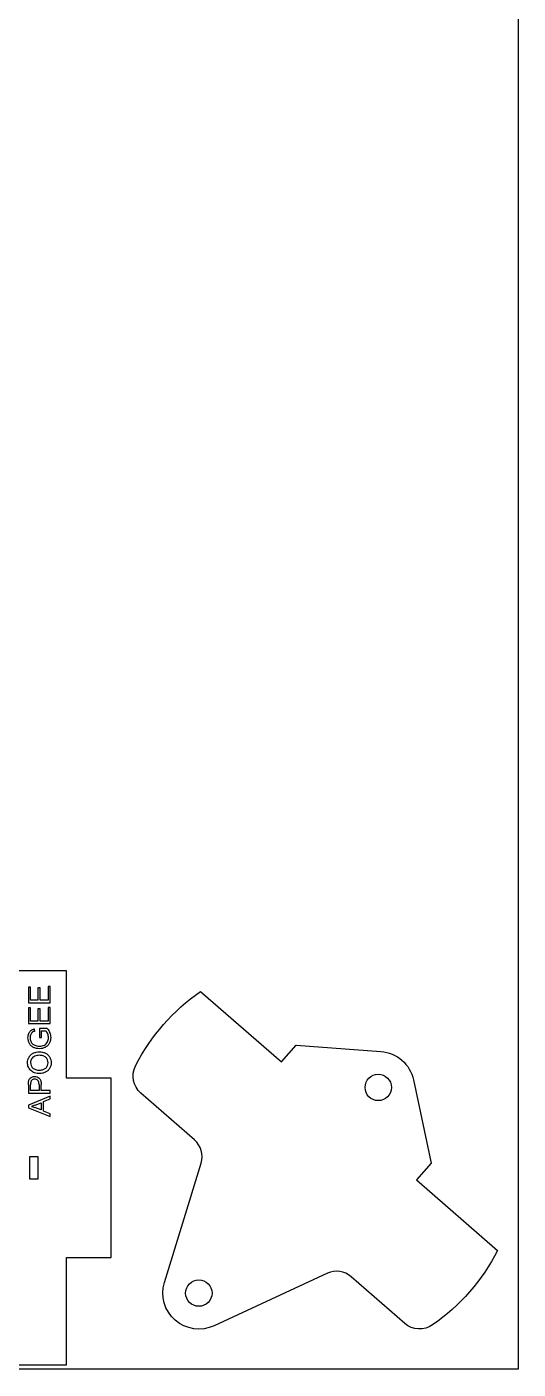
# Model space of a CAD drawing. Extents: x 0 to 305, y -600 to 0.
# Drawn here: x 195.2 to 305, y -600 to -300 of the extents above; entities that cross this region are included whole.
import ezdxf

# ---------------------------------------------------------------- set-up
doc = ezdxf.new("R2010")
doc.units = 0
doc.header["$MEASUREMENT"] = 0
for name, color, linetype in [('BOARDS', 7, 'CONTINUOUS'), ('CUTOUTS_D_5_0', 5, 'CONTINUOUS'), ('HOLES_DIAM_6_0_D_5_0', 5, 'CONTINUOUS'), ('INSETS_D_0_5', 3, 'CONTINUOUS'), ('PERIMETER_D_5_0', 5, 'CONTINUOUS')]:
    doc.layers.add(name, color=color, linetype=linetype)

msp = doc.modelspace()

# ---------------------------------------------------------------- linework, layer by layer
at = {"layer": 'BOARDS'}
msp.add_lwpolyline([(0, 0), (305, 0), (305, -600), (0, -600)], close=True, dxfattribs=at)
at = {"layer": 'CUTOUTS_D_5_0'}
msp.add_lwpolyline([(195.8, -552.55), (195.8, -557.45), (197.7, -557.45), (197.7, -552.55)], close=True, dxfattribs=at)
at = {"layer": 'HOLES_DIAM_6_0_D_5_0'}
for centre in [(273.74, -537.03), (233.64, -583)]:
    msp.add_circle(centre, 2.95, dxfattribs=at)
at = {"layer": 'INSETS_D_0_5'}
for p, q in [((197, -524.45), (196.86, -523.95)), ((198, -523.86), (198, -525.88)), ((199.78, -523.86), (198, -523.86)), ((198.49, -524.41), (199.49, -524.41)), ((198.49, -525.88), (198.49, -524.41)), ((198, -525.88), (198.49, -525.88)), ((195.55, -536.47), (195.55, -538.31)), ((196.04, -537.75), (196.04, -536.42)), ((197.93, -536.41), (197.93, -537.75)), ((198.42, -537.75), (198.42, -536.42)), ((195.55, -538.31), (200.45, -538.31)), ((197.93, -537.75), (196.04, -537.75)), ((200.45, -537.75), (198.42, -537.75)), ((200.45, -538.31), (200.45, -537.75)), ((198.4, -542.05), (197, -541.53)), ((197.08, -541), (198.4, -540.5)), ((198.4, -540.5), (198.4, -542.05))]:
    msp.add_line(p, q, dxfattribs=at)
for points in [[(197.67, -514.78), (197.67, -517.55), (196.04, -517.55), (196.04, -514.6), (195.55, -514.6), (195.55, -518.11), (200.45, -518.11), (200.45, -514.48), (199.96, -514.48), (199.96, -517.55), (198.16, -517.55), (198.16, -514.78)], [(198.16, -519.44), (197.67, -519.44), (197.67, -522.21), (196.04, -522.21), (196.04, -519.26), (195.55, -519.26), (195.55, -522.77), (200.45, -522.77), (200.45, -519.14), (199.96, -519.14), (199.96, -522.21), (198.16, -522.21)], [(195.55, -541.61), (200.45, -543.5), (200.45, -542.9), (198.94, -542.35), (198.94, -540.19), (200.45, -539.61), (200.45, -538.96), (195.55, -540.97)]]:
    msp.add_lwpolyline(points, close=True, dxfattribs=at)
for points, knots in [([(195.46, -525.93), (195.47, -525.76), (195.48, -525.59), (195.51, -525.42), (195.54, -525.27), (195.59, -525.12), (195.64, -524.97)], [0.00020213, 0.00020213, 0.00020213, 0.00020213, 0.051815, 0.051815, 0.051815, 0.09981606, 0.09981606, 0.09981606, 0.09981606]), ([(195.64, -524.97), (195.7, -524.83), (195.76, -524.7), (195.84, -524.59), (195.92, -524.49), (196.01, -524.4), (196.11, -524.3)], [0.00025776, 0.00025776, 0.00025776, 0.00025776, 0.0443862, 0.0443862, 0.0443862, 0.08470317, 0.08470317, 0.08470317, 0.08470317]), ([(196.43, -524.72), (196.43, -524.72), (196.43, -524.72), (196.43, -524.73), (196.36, -524.79), (196.29, -524.86), (196.23, -524.94), (196.16, -525.02), (196.11, -525.12), (196.07, -525.22), (196.07, -525.22), (196.07, -525.22), (196.07, -525.22)], [-0.00041165, -0.00041165, -0.00041165, -0.00041165, 0, 0, 0, 0.02825054, 0.02825054, 0.02825054, 0.05968405, 0.05968405, 0.05968405, 0.05993365, 0.05993365, 0.05993365, 0.05993365]), ([(196.11, -524.3), (196.23, -524.23), (196.34, -524.15), (196.46, -524.09), (196.59, -524.03), (196.72, -523.99), (196.86, -523.95)], [0.00039963, 0.00039963, 0.00039963, 0.00039963, 0.0422755, 0.0422755, 0.0422755, 0.08564226, 0.08564226, 0.08564226, 0.08564226]), ([(197, -524.45), (196.9, -524.48), (196.8, -524.52), (196.7, -524.56), (196.61, -524.61), (196.52, -524.67), (196.43, -524.72), (196.43, -524.72), (196.43, -524.72), (196.43, -524.72)], [0.00477526, 0.00477526, 0.00477526, 0.00477526, 0.03636609, 0.03636609, 0.03636609, 0.06649002, 0.06649002, 0.06649002, 0.06690386, 0.06690386, 0.06690386, 0.06690386]), ([(199.87, -525.06), (199.87, -525.06), (199.87, -525.06), (199.87, -525.06), (199.82, -524.94), (199.76, -524.81), (199.7, -524.69), (199.64, -524.6), (199.57, -524.51), (199.51, -524.43), (199.5, -524.42), (199.5, -524.42), (199.49, -524.41)], [-0.00014634, -0.00014634, -0.00014634, -0.00014634, 0, 0, 0, 0.03983703, 0.03983703, 0.03983703, 0.07165152, 0.07165152, 0.07165152, 0.07413554, 0.07413554, 0.07413554, 0.07413554]), ([(199.78, -523.86), (199.89, -524.02), (200.01, -524.17), (200.1, -524.33), (200.19, -524.49), (200.27, -524.66), (200.34, -524.83)], [0.0024949, 0.0024949, 0.0024949, 0.0024949, 0.0601208, 0.0601208, 0.0601208, 0.1165117, 0.1165117, 0.1165117, 0.1165117]), ([(200.34, -524.83), (200.4, -525.01), (200.46, -525.18), (200.49, -525.35), (200.52, -525.52), (200.53, -525.7), (200.54, -525.88)], [0.0002245, 0.0002245, 0.0002245, 0.0002245, 0.0545444, 0.0545444, 0.0545444, 0.1084157, 0.1084157, 0.1084157, 0.1084157]), ([(195.77, -527.23), (195.68, -527.03), (195.59, -526.83), (195.54, -526.62), (195.49, -526.4), (195.48, -526.17), (195.46, -525.93)], [0.0004021, 0.0004021, 0.0004021, 0.0004021, 0.0658058, 0.0658058, 0.0658058, 0.1363662, 0.1363662, 0.1363662, 0.1363662]), ([(196.68, -528.09), (196.49, -527.97), (196.3, -527.87), (196.14, -527.72), (196, -527.58), (195.88, -527.41), (195.77, -527.23)], [0.0003042, 0.0003042, 0.0003042, 0.0003042, 0.0665127, 0.0665127, 0.0665127, 0.1299045, 0.1299045, 0.1299045, 0.1299045]), ([(196.07, -525.22), (196.07, -525.22), (196.07, -525.22), (196.07, -525.22), (196.03, -525.33), (195.99, -525.44), (195.96, -525.56), (195.94, -525.68), (195.94, -525.81), (195.93, -525.93), (195.93, -525.93), (195.93, -525.93), (195.93, -525.93)], [-0.00025087, -0.00025087, -0.00025087, -0.00025087, 0, 0, 0, 0.03419116, 0.03419116, 0.03419116, 0.07049261, 0.07049261, 0.07049261, 0.07066418, 0.07066418, 0.07066418, 0.07066418]), ([(195.93, -525.93), (195.93, -525.93), (195.93, -525.93), (195.93, -525.93), (195.94, -526.07), (195.94, -526.22), (195.97, -526.36), (195.99, -526.49), (196.03, -526.61), (196.07, -526.73), (196.07, -526.73), (196.07, -526.73), (196.07, -526.73)], [-0.00017158, -0.00017158, -0.00017158, -0.00017158, 0, 0, 0, 0.04243263, 0.04243263, 0.04243263, 0.08004052, 0.08004052, 0.08004052, 0.08031218, 0.08031218, 0.08031218, 0.08031218]), ([(196.07, -526.73), (196.07, -526.73), (196.07, -526.73), (196.07, -526.73), (196.12, -526.84), (196.17, -526.94), (196.24, -527.04), (196.3, -527.13), (196.37, -527.21), (196.45, -527.28), (196.45, -527.28), (196.45, -527.28), (196.45, -527.28)], [-0.000271, -0.000271, -0.000271, -0.000271, 0, 0, 0, 0.03389329, 0.03389329, 0.03389329, 0.06496372, 0.06496372, 0.06496372, 0.06523757, 0.06523757, 0.06523757, 0.06523757]), ([(196.45, -527.28), (196.45, -527.28), (196.45, -527.28), (196.45, -527.29), (196.53, -527.35), (196.6, -527.41), (196.69, -527.47), (196.78, -527.52), (196.87, -527.57), (196.96, -527.61), (196.96, -527.61), (196.96, -527.61), (196.96, -527.61)], [-0.00027459, -0.00027459, -0.00027459, -0.00027459, 0, 0, 0, 0.02971631, 0.02971631, 0.02971631, 0.05887319, 0.05887319, 0.05887319, 0.05913343, 0.05913343, 0.05913343, 0.05913343]), ([(196.96, -527.61), (196.96, -527.61), (196.96, -527.61), (196.96, -527.61), (197.12, -527.67), (197.28, -527.72), (197.45, -527.75), (197.63, -527.79), (197.8, -527.8), (197.98, -527.8), (197.98, -527.8), (197.98, -527.8), (197.98, -527.8)], [-0.0002599, -0.0002599, -0.0002599, -0.0002599, 0, 0, 0, 0.0504234, 0.0504234, 0.0504234, 0.1029091, 0.1029091, 0.1029091, 0.10309, 0.10309, 0.10309, 0.10309]), ([(197.98, -527.8), (197.98, -527.8), (197.98, -527.8), (197.98, -527.8), (198.19, -527.8), (198.4, -527.79), (198.61, -527.74), (198.79, -527.7), (198.95, -527.64), (199.12, -527.57), (199.12, -527.57), (199.12, -527.57), (199.12, -527.57)], [-0.0001804, -0.0001804, -0.0001804, -0.0001804, 0, 0, 0, 0.0616608, 0.0616608, 0.0616608, 0.1150097, 0.1150097, 0.1150097, 0.1154106, 0.1154106, 0.1154106, 0.1154106]), ([(199.12, -527.57), (199.13, -527.57), (199.13, -527.57), (199.13, -527.57), (199.27, -527.48), (199.41, -527.39), (199.53, -527.28), (199.65, -527.16), (199.73, -527.02), (199.81, -526.88), (199.81, -526.88), (199.81, -526.88), (199.81, -526.88)], [-0.00039756, -0.00039756, -0.00039756, -0.00039756, 0, 0, 0, 0.04834605, 0.04834605, 0.04834605, 0.09593838, 0.09593838, 0.09593838, 0.09627646, 0.09627646, 0.09627646, 0.09627646]), ([(200.23, -527.2), (200.11, -527.38), (200, -527.57), (199.85, -527.71), (199.7, -527.86), (199.52, -527.97), (199.33, -528.08)], [0.0003438, 0.0003438, 0.0003438, 0.0003438, 0.0654129, 0.0654129, 0.0654129, 0.1300338, 0.1300338, 0.1300338, 0.1300338]), ([(199.81, -526.88), (199.82, -526.87), (199.82, -526.87), (199.82, -526.87), (199.88, -526.72), (199.94, -526.57), (199.98, -526.41), (200.02, -526.25), (200.03, -526.08), (200.04, -525.92), (200.04, -525.92), (200.04, -525.92), (200.04, -525.92)], [-0.00034071, -0.00034071, -0.00034071, -0.00034071, 0, 0, 0, 0.0482253, 0.0482253, 0.0482253, 0.09662391, 0.09662391, 0.09662391, 0.09688458, 0.09688458, 0.09688458, 0.09688458]), ([(200.04, -525.92), (200.04, -525.92), (200.04, -525.92), (200.04, -525.92), (200.03, -525.77), (200.02, -525.63), (200, -525.48), (199.97, -525.34), (199.92, -525.2), (199.87, -525.06), (199.87, -525.06), (199.87, -525.06), (199.87, -525.06)], [-0.00026136, -0.00026136, -0.00026136, -0.00026136, 0, 0, 0, 0.04266348, 0.04266348, 0.04266348, 0.08592004, 0.08592004, 0.08592004, 0.08606623, 0.08606623, 0.08606623, 0.08606623]), ([(200.54, -525.88), (200.52, -526.12), (200.51, -526.35), (200.46, -526.57), (200.41, -526.78), (200.32, -526.99), (200.23, -527.2)], [0.0002385, 0.0002385, 0.0002385, 0.0002385, 0.0707429, 0.0707429, 0.0707429, 0.1382237, 0.1382237, 0.1382237, 0.1382237]), ([(195.36, -531.51), (195.36, -531.51), (195.36, -531.51), (195.36, -531.51), (195.37, -531.28), (195.39, -531.06), (195.45, -530.84), (195.5, -530.63), (195.6, -530.43), (195.7, -530.24), (195.7, -530.24), (195.7, -530.24), (195.7, -530.23)], [-0.000337, -0.000337, -0.000337, -0.000337, 0, 0, 0, 0.066343, 0.066343, 0.066343, 0.1303519, 0.1303519, 0.1303519, 0.1307112, 0.1307112, 0.1307112, 0.1307112]), ([(195.7, -530.23), (195.7, -530.23), (195.7, -530.23), (195.7, -530.23), (195.82, -530.06), (195.95, -529.88), (196.1, -529.73), (196.26, -529.59), (196.45, -529.48), (196.64, -529.37), (196.64, -529.37), (196.64, -529.37), (196.64, -529.37)], [-0.0003586, -0.0003586, -0.0003586, -0.0003586, 0, 0, 0, 0.0629937, 0.0629937, 0.0629937, 0.1266461, 0.1266461, 0.1266461, 0.126983, 0.126983, 0.126983, 0.126983]), ([(196.27, -530.64), (196.2, -530.78), (196.13, -530.91), (196.09, -531.05), (196.05, -531.19), (196.04, -531.35), (196.03, -531.5)], [0.00037775, 0.00037775, 0.00037775, 0.00037775, 0.04616594, 0.04616594, 0.04616594, 0.09323504, 0.09323504, 0.09323504, 0.09323504]), ([(196.96, -530.06), (196.82, -530.13), (196.68, -530.2), (196.57, -530.3), (196.46, -530.4), (196.37, -530.52), (196.27, -530.64)], [0.00033168, 0.00033168, 0.00033168, 0.00033168, 0.04773984, 0.04773984, 0.04773984, 0.09354918, 0.09354918, 0.09354918, 0.09354918]), ([(196.64, -529.37), (196.64, -529.37), (196.64, -529.37), (196.65, -529.37), (196.85, -529.28), (197.06, -529.2), (197.29, -529.15), (197.52, -529.09), (197.76, -529.08), (198, -529.07), (198.01, -529.07), (198.01, -529.07), (198.01, -529.07)], [-0.0003387, -0.0003387, -0.0003387, -0.0003387, 0, 0, 0, 0.0668201, 0.0668201, 0.0668201, 0.1382623, 0.1382623, 0.1382623, 0.1384832, 0.1384832, 0.1384832, 0.1384832]), ([(198.02, -528.39), (197.79, -528.37), (197.55, -528.36), (197.33, -528.31), (197.11, -528.26), (196.9, -528.17), (196.68, -528.09)], [0.0002473, 0.0002473, 0.0002473, 0.0002473, 0.0709691, 0.0709691, 0.0709691, 0.1402346, 0.1402346, 0.1402346, 0.1402346]), ([(198, -529.85), (197.81, -529.86), (197.62, -529.87), (197.44, -529.9), (197.28, -529.94), (197.12, -530), (196.96, -530.06)], [0.0001915, 0.0001915, 0.0001915, 0.0001915, 0.0574032, 0.0574032, 0.0574032, 0.1088476, 0.1088476, 0.1088476, 0.1088476]), ([(199.46, -530.32), (199.26, -530.18), (199.06, -530.05), (198.84, -529.97), (198.59, -529.88), (198.3, -529.87), (198, -529.85)], [0.0006075, 0.0006075, 0.0006075, 0.0006075, 0.0731116, 0.0731116, 0.0731116, 0.1592919, 0.1592919, 0.1592919, 0.1592919]), ([(198.01, -529.07), (198.01, -529.07), (198.01, -529.07), (198.01, -529.07), (198.25, -529.08), (198.5, -529.09), (198.74, -529.15), (198.96, -529.2), (199.18, -529.29), (199.39, -529.38), (199.39, -529.38), (199.39, -529.38), (199.39, -529.38)], [-0.0002208, -0.0002208, -0.0002208, -0.0002208, 0, 0, 0, 0.0724573, 0.0724573, 0.0724573, 0.1405047, 0.1405047, 0.1405047, 0.1408422, 0.1408422, 0.1408422, 0.1408422]), ([(199.33, -528.08), (199.13, -528.17), (198.92, -528.26), (198.71, -528.31), (198.49, -528.36), (198.26, -528.37), (198.02, -528.39)], [0.0003554, 0.0003554, 0.0003554, 0.0003554, 0.0672457, 0.0672457, 0.0672457, 0.1375909, 0.1375909, 0.1375909, 0.1375909]), ([(199.39, -529.38), (199.39, -529.38), (199.39, -529.38), (199.39, -529.39), (199.58, -529.5), (199.77, -529.61), (199.93, -529.76), (200.08, -529.91), (200.2, -530.09), (200.32, -530.27), (200.32, -530.27), (200.32, -530.27), (200.32, -530.27)], [-0.0003355, -0.0003355, -0.0003355, -0.0003355, 0, 0, 0, 0.0644742, 0.0644742, 0.0644742, 0.1272754, 0.1272754, 0.1272754, 0.1276233, 0.1276233, 0.1276233, 0.1276233]), ([(199.97, -531.52), (199.95, -531.28), (199.93, -531.05), (199.84, -530.85), (199.76, -530.66), (199.61, -530.5), (199.46, -530.32)], [0.0004305, 0.0004305, 0.0004305, 0.0004305, 0.0693396, 0.0693396, 0.0693396, 0.1362823, 0.1362823, 0.1362823, 0.1362823]), ([(200.32, -530.27), (200.32, -530.27), (200.32, -530.28), (200.32, -530.28), (200.41, -530.47), (200.5, -530.66), (200.56, -530.87), (200.61, -531.08), (200.62, -531.3), (200.64, -531.51), (200.64, -531.51), (200.64, -531.51), (200.64, -531.51)], [-0.0003493, -0.0003493, -0.0003493, -0.0003493, 0, 0, 0, 0.0629069, 0.0629069, 0.0629069, 0.1263047, 0.1263047, 0.1263047, 0.1265932, 0.1265932, 0.1265932, 0.1265932]), ([(196.08, -533.27), (196.08, -533.27), (196.08, -533.27), (196.08, -533.27), (195.87, -533.02), (195.66, -532.78), (195.54, -532.49), (195.41, -532.18), (195.39, -531.85), (195.36, -531.51), (195.36, -531.51), (195.36, -531.51), (195.36, -531.51)], [-0.0005981, -0.0005981, -0.0005981, -0.0005981, 0, 0, 0, 0.0930215, 0.0930215, 0.0930215, 0.1906322, 0.1906322, 0.1906322, 0.1909639, 0.1909639, 0.1909639, 0.1909639]), ([(196.03, -531.5), (196.05, -531.73), (196.07, -531.95), (196.15, -532.14), (196.22, -532.33), (196.36, -532.5), (196.5, -532.68)], [0.000367, 0.000367, 0.000367, 0.000367, 0.0664607, 0.0664607, 0.0664607, 0.1320667, 0.1320667, 0.1320667, 0.1320667]), ([(198.06, -533.95), (198.06, -533.95), (198.06, -533.95), (198.06, -533.95), (197.68, -533.93), (197.29, -533.91), (196.94, -533.78), (196.63, -533.67), (196.36, -533.47), (196.09, -533.27), (196.08, -533.27), (196.08, -533.27), (196.08, -533.27)], [-0.0002572, -0.0002572, -0.0002572, -0.0002572, 0, 0, 0, 0.1122251, 0.1122251, 0.1122251, 0.2100019, 0.2100019, 0.2100019, 0.2106031, 0.2106031, 0.2106031, 0.2106031]), ([(196.5, -532.68), (196.7, -532.82), (196.91, -532.97), (197.13, -533.05), (197.41, -533.15), (197.74, -533.16), (198.07, -533.17)], [0.0006982, 0.0006982, 0.0006982, 0.0006982, 0.0747842, 0.0747842, 0.0747842, 0.1721649, 0.1721649, 0.1721649, 0.1721649]), ([(199.34, -533.66), (199.33, -533.66), (199.33, -533.66), (199.33, -533.66), (199.13, -533.75), (198.93, -533.83), (198.72, -533.88), (198.5, -533.93), (198.28, -533.94), (198.07, -533.95), (198.07, -533.95), (198.07, -533.95), (198.06, -533.95)], [-0.0003065, -0.0003065, -0.0003065, -0.0003065, 0, 0, 0, 0.0643997, 0.0643997, 0.0643997, 0.1289186, 0.1289186, 0.1289186, 0.12918, 0.12918, 0.12918, 0.12918]), ([(198.07, -533.17), (198.35, -533.16), (198.63, -533.14), (198.87, -533.05), (199.07, -532.97), (199.27, -532.84), (199.47, -532.7)], [0.0001796, 0.0001796, 0.0001796, 0.0001796, 0.0816981, 0.0816981, 0.0816981, 0.1527095, 0.1527095, 0.1527095, 0.1527095]), ([(200.29, -532.8), (200.29, -532.8), (200.29, -532.8), (200.28, -532.8), (200.16, -532.98), (200.03, -533.15), (199.87, -533.3), (199.71, -533.45), (199.52, -533.55), (199.34, -533.66), (199.34, -533.66), (199.34, -533.66), (199.34, -533.66)], [-0.0003601, -0.0003601, -0.0003601, -0.0003601, 0, 0, 0, 0.0633532, 0.0633532, 0.0633532, 0.126897, 0.126897, 0.126897, 0.127202, 0.127202, 0.127202, 0.127202]), ([(199.47, -532.7), (199.62, -532.53), (199.76, -532.36), (199.84, -532.17), (199.93, -531.97), (199.95, -531.75), (199.97, -531.52)], [0.000566, 0.000566, 0.000566, 0.000566, 0.0672528, 0.0672528, 0.0672528, 0.1352164, 0.1352164, 0.1352164, 0.1352164]), ([(200.64, -531.51), (200.64, -531.51), (200.64, -531.51), (200.64, -531.51), (200.62, -531.74), (200.61, -531.97), (200.55, -532.19), (200.49, -532.41), (200.39, -532.6), (200.29, -532.8), (200.29, -532.8), (200.29, -532.8), (200.29, -532.8)], [-0.0002879, -0.0002879, -0.0002879, -0.0002879, 0, 0, 0, 0.0673902, 0.0673902, 0.0673902, 0.1320134, 0.1320134, 0.1320134, 0.1323739, 0.1323739, 0.1323739, 0.1323739]), ([(195.55, -536.47), (195.55, -536.33), (195.55, -536.18), (195.56, -536.04), (195.57, -535.93), (195.58, -535.83), (195.6, -535.72)], [0, 0, 0, 0, 0.0439282, 0.0439282, 0.0439282, 0.07609388, 0.07609388, 0.07609388, 0.07609388]), ([(195.6, -535.72), (195.62, -535.61), (195.64, -535.5), (195.68, -535.39), (195.72, -535.3), (195.77, -535.21), (195.82, -535.13)], [0.0001772, 0.0001772, 0.0001772, 0.0001772, 0.0350037, 0.0350037, 0.0350037, 0.06602802, 0.06602802, 0.06602802, 0.06602802]), ([(195.82, -535.13), (195.89, -535.05), (195.95, -534.97), (196.02, -534.91), (196.1, -534.85), (196.19, -534.79), (196.29, -534.74)], [0.00037978, 0.00037978, 0.00037978, 0.00037978, 0.03053413, 0.03053413, 0.03053413, 0.0629838, 0.0629838, 0.0629838, 0.0629838]), ([(196.09, -535.79), (196.09, -535.79), (196.09, -535.79), (196.09, -535.79), (196.07, -535.87), (196.06, -535.95), (196.05, -536.04), (196.04, -536.16), (196.04, -536.29), (196.04, -536.42)], [-0.00048445, -0.00048445, -0.00048445, -0.00048445, 0, 0, 0, 0.02402055, 0.02402055, 0.02402055, 0.06198013, 0.06198013, 0.06198013, 0.06198013]), ([(196.4, -535.34), (196.4, -535.34), (196.4, -535.35), (196.4, -535.35), (196.33, -535.4), (196.26, -535.46), (196.2, -535.54), (196.15, -535.62), (196.12, -535.7), (196.09, -535.79), (196.09, -535.79), (196.09, -535.79), (196.09, -535.79)], [-0.00042197, -0.00042197, -0.00042197, -0.00042197, 0, 0, 0, 0.0261068, 0.0261068, 0.0261068, 0.05194992, 0.05194992, 0.05194992, 0.05242605, 0.05242605, 0.05242605, 0.05242605]), ([(196.29, -534.74), (196.39, -534.7), (196.5, -534.65), (196.6, -534.63), (196.71, -534.61), (196.83, -534.6), (196.95, -534.59)], [0.00027531, 0.00027531, 0.00027531, 0.00027531, 0.03450337, 0.03450337, 0.03450337, 0.0700339, 0.0700339, 0.0700339, 0.0700339]), ([(196.97, -535.18), (196.97, -535.18), (196.96, -535.18), (196.96, -535.18), (196.86, -535.18), (196.76, -535.19), (196.66, -535.22), (196.57, -535.25), (196.48, -535.3), (196.4, -535.34), (196.4, -535.34), (196.4, -535.34), (196.4, -535.34)], [-0.00029765, -0.00029765, -0.00029765, -0.00029765, 0, 0, 0, 0.02938703, 0.02938703, 0.02938703, 0.0567111, 0.0567111, 0.0567111, 0.05713495, 0.05713495, 0.05713495, 0.05713495]), ([(196.95, -534.59), (197.15, -534.61), (197.34, -534.63), (197.52, -534.69), (197.68, -534.76), (197.83, -534.87), (197.99, -534.98)], [0.0003076, 0.0003076, 0.0003076, 0.0003076, 0.0597441, 0.0597441, 0.0597441, 0.116707, 0.116707, 0.116707, 0.116707]), ([(197.68, -535.46), (197.68, -535.46), (197.67, -535.46), (197.67, -535.46), (197.58, -535.38), (197.49, -535.3), (197.37, -535.25), (197.24, -535.19), (197.1, -535.18), (196.97, -535.18), (196.97, -535.18), (196.97, -535.18), (196.97, -535.18)], [-0.00080822, -0.00080822, -0.00080822, -0.00080822, 0, 0, 0, 0.03512897, 0.03512897, 0.03512897, 0.07416946, 0.07416946, 0.07416946, 0.07446273, 0.07446273, 0.07446273, 0.07446273]), ([(197.93, -536.41), (197.93, -536.41), (197.93, -536.41), (197.93, -536.41), (197.93, -536.22), (197.92, -536.02), (197.87, -535.84), (197.82, -535.71), (197.75, -535.59), (197.68, -535.47), (197.68, -535.47), (197.68, -535.47), (197.68, -535.46)], [-0.00002783, -0.00002783, -0.00002783, -0.00002783, 0, 0, 0, 0.05515, 0.05515, 0.05515, 0.09557052, 0.09557052, 0.09557052, 0.09638829, 0.09638829, 0.09638829, 0.09638829]), ([(197.99, -534.98), (198.12, -535.17), (198.24, -535.35), (198.31, -535.54), (198.41, -535.8), (198.41, -536.11), (198.42, -536.42)], [0.0007837, 0.0007837, 0.0007837, 0.0007837, 0.0658901, 0.0658901, 0.0658901, 0.156267, 0.156267, 0.156267, 0.156267]), ([(197.08, -541), (197.08, -541), (197.08, -541), (197.08, -541), (196.89, -541.07), (196.7, -541.14), (196.5, -541.21), (196.41, -541.24), (196.31, -541.27), (196.22, -541.3)], [-0.00000472, -0.00000472, -0.00000472, -0.00000472, 0, 0, 0, 0.06111926, 0.06111926, 0.06111926, 0.09078902, 0.09078902, 0.09078902, 0.09078902]), ([(196.22, -541.3), (196.32, -541.32), (196.42, -541.35), (196.52, -541.37), (196.68, -541.42), (196.84, -541.47), (197, -541.53), (197, -541.53), (197, -541.53), (197, -541.53)], [0.01878967, 0.01878967, 0.01878967, 0.01878967, 0.04928266, 0.04928266, 0.04928266, 0.09930154, 0.09930154, 0.09930154, 0.09936401, 0.09936401, 0.09936401, 0.09936401])]:
    msp.add_open_spline(points, degree=3, knots=knots, dxfattribs=at)
at = {"layer": 'PERIMETER_D_5_0'}
msp.add_lwpolyline([(204.05, -510.95), (10.95, -510.95), (10.95, -534.95), (0.95, -534.95), (0.95, -575.05), (10.95, -575.05), (10.95, -599.05), (204.05, -599.05), (204.05, -575.05), (214.05, -575.05), (214.05, -534.95), (204.05, -534.95)], close=True, dxfattribs=at)
msp.add_lwpolyline([(225.95, -580.64), (234.14, -553.95, 0.296029), (232.66, -548.77), (220.68, -538.31, -0.34406), (219.5, -532.21, -0.123406), (234.02, -515.58), (252.09, -531.35), (255.37, -527.6), (274.34, -529, -0.333333), (281.62, -535.36), (285.58, -553.96), (282.31, -557.71), (300.39, -573.48, -0.123406), (285.88, -590.12, -0.34406), (279.68, -589.78), (267.69, -579.33, 0.296029), (262.36, -578.57), (237.03, -590.3, -0.648925)], format="xyb", close=True, dxfattribs=at)

doc.saveas('drawing.dxf')
